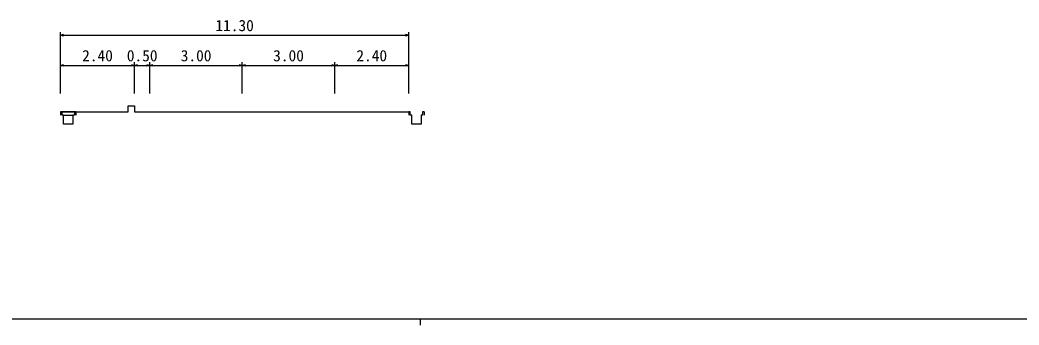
# Model space of a CAD drawing. Units: millimetres on the paper, enlarged 1000 times, with parts at other scales. Extents: x 40000 to 680000, y 20000 to 380000.
# Drawn here: x 203061 to 365183, y 204000 to 253449 of the extents above; entities that cross this region are included whole.
import ezdxf
from ezdxf.enums import TextEntityAlignment as Align

# ---------------------------------------------------------------- set-up
doc = ezdxf.new("R2010")
doc.units = ezdxf.units.MM
doc.header["$LTSCALE"] = 1000
doc.layers.add('M-BGD', color=7, linetype='Continuous', lineweight=25)
doc.layers.add('M-TTL-BAND', color=7, linetype='Continuous', lineweight=25)
doc.styles.add('ＭＳ ゴシック', font='')
doc.styles.get('ＭＳ ゴシック').set_extended_font_data('MS Gothic')

# ---------------------------------------------------------------- blocks, each defined once
blk = doc.blocks.new('open_arrow')
at = {"color": 0, "linetype": 'Continuous', "lineweight": -2}
blk.add_lwpolyline([(7.5, 1.25), (0, 0), (7.5, -1.25)], dxfattribs=at)

msp = doc.modelspace()

# ---------------------------------------------------------------- linework, layer by layer
at = {"layer": 'M-BGD'}
for p, q in [((209642, 241545), (209642, 251489)), ((266142, 241545), (266142, 251489)), ((209642, 250989), (266142, 250989)), ((209642, 241545), (209642, 246599)), ((221642, 241545), (221642, 246599)), ((221642, 241545), (221642, 246599)), ((224142, 241545), (224142, 246599)), ((224142, 241545), (224142, 246599)), ((239142, 241545), (239142, 246599)), ((239142, 241545), (239142, 246599)), ((254142, 241545), (254142, 246599)), ((254142, 241545), (254142, 246599)), ((266142, 241545), (266142, 246599)), ((209642, 246099), (221642, 246099)), ((221642, 246099), (224142, 246099)), ((224142, 246099), (239142, 246099)), ((239142, 246099), (254142, 246099)), ((254142, 246099), (266142, 246099)), ((209642, 238545), (220642, 238545)), ((209892, 238545), (209642, 238545)), ((209642, 238545), (209642, 238045)), ((209892, 238045), (209892, 238545)), ((211892, 238545), (209892, 238545)), ((212142, 238545), (211892, 238545)), ((211892, 238545), (211892, 238045)), ((212142, 238545), (212142, 238045)), ((220642, 238545), (220642, 239545)), ((220642, 239545), (221642, 239545)), ((221642, 239545), (221642, 238545)), ((221642, 238545), (224142, 238545)), ((224142, 238545), (239142, 238545)), ((239142, 238545), (254142, 238545)), ((254142, 238545), (266142, 238545)), ((266392, 238545), (266142, 238545)), ((266142, 238545), (266142, 238045)), ((266392, 238045), (266392, 238545)), ((268642, 238545), (268392, 238545)), ((268392, 238545), (268392, 238045)), ((268642, 238545), (268642, 238045)), ((210142, 238045), (209892, 238045)), ((210142, 236545), (210142, 238045)), ((210142, 238045), (211642, 238045)), ((211892, 238045), (211642, 238045)), ((211642, 238045), (211642, 236545)), ((266642, 238045), (266392, 238045)), ((266642, 236545), (266642, 238045)), ((268392, 238045), (268142, 238045)), ((268142, 238045), (268142, 236545)), ((211642, 236545), (210142, 236545)), ((268142, 236545), (266642, 236545))]:
    msp.add_line(p, q, dxfattribs=at)
at = {"layer": 'M-TTL-BAND'}
for p, q in [((40000, 205000), (579000, 205000)), ((268000, 205000), (268000, 204000))]:
    msp.add_line(p, q, dxfattribs=at)

# ---------------------------------------------------------------- block references
at = {"layer": 'M-BGD', "xscale": 66.7, "yscale": 66.7}
for p in [(209642, 250989), (209642, 246099), (221642, 246099), (224142, 246099), (239142, 246099), (254142, 246099)]:
    msp.add_blockref('open_arrow', p, dxfattribs=at)
at = {"layer": 'M-BGD', "xscale": 66.7, "yscale": 66.7, "rotation": 180}
for p in [(266142, 250989), (221642, 246099), (224142, 246099), (239142, 246099), (254142, 246099), (266142, 246099)]:
    msp.add_blockref('open_arrow', p, dxfattribs=at)

# ---------------------------------------------------------------- texts
at = {"layer": 'M-BGD', "style": 'ＭＳ ゴシック'}
for s, p in [('11.30', (237892, 251089)), ('2.40', (215642, 246199)), ('0.50', (222892, 246199)), ('3.00', (231642, 246199)), ('3.00', (246642, 246199)), ('2.40', (260142, 246199))]:
    msp.add_text(s, height=1833, dxfattribs=at).set_placement(p, align=Align.BOTTOM_CENTER)

doc.saveas('drawing.dxf')
